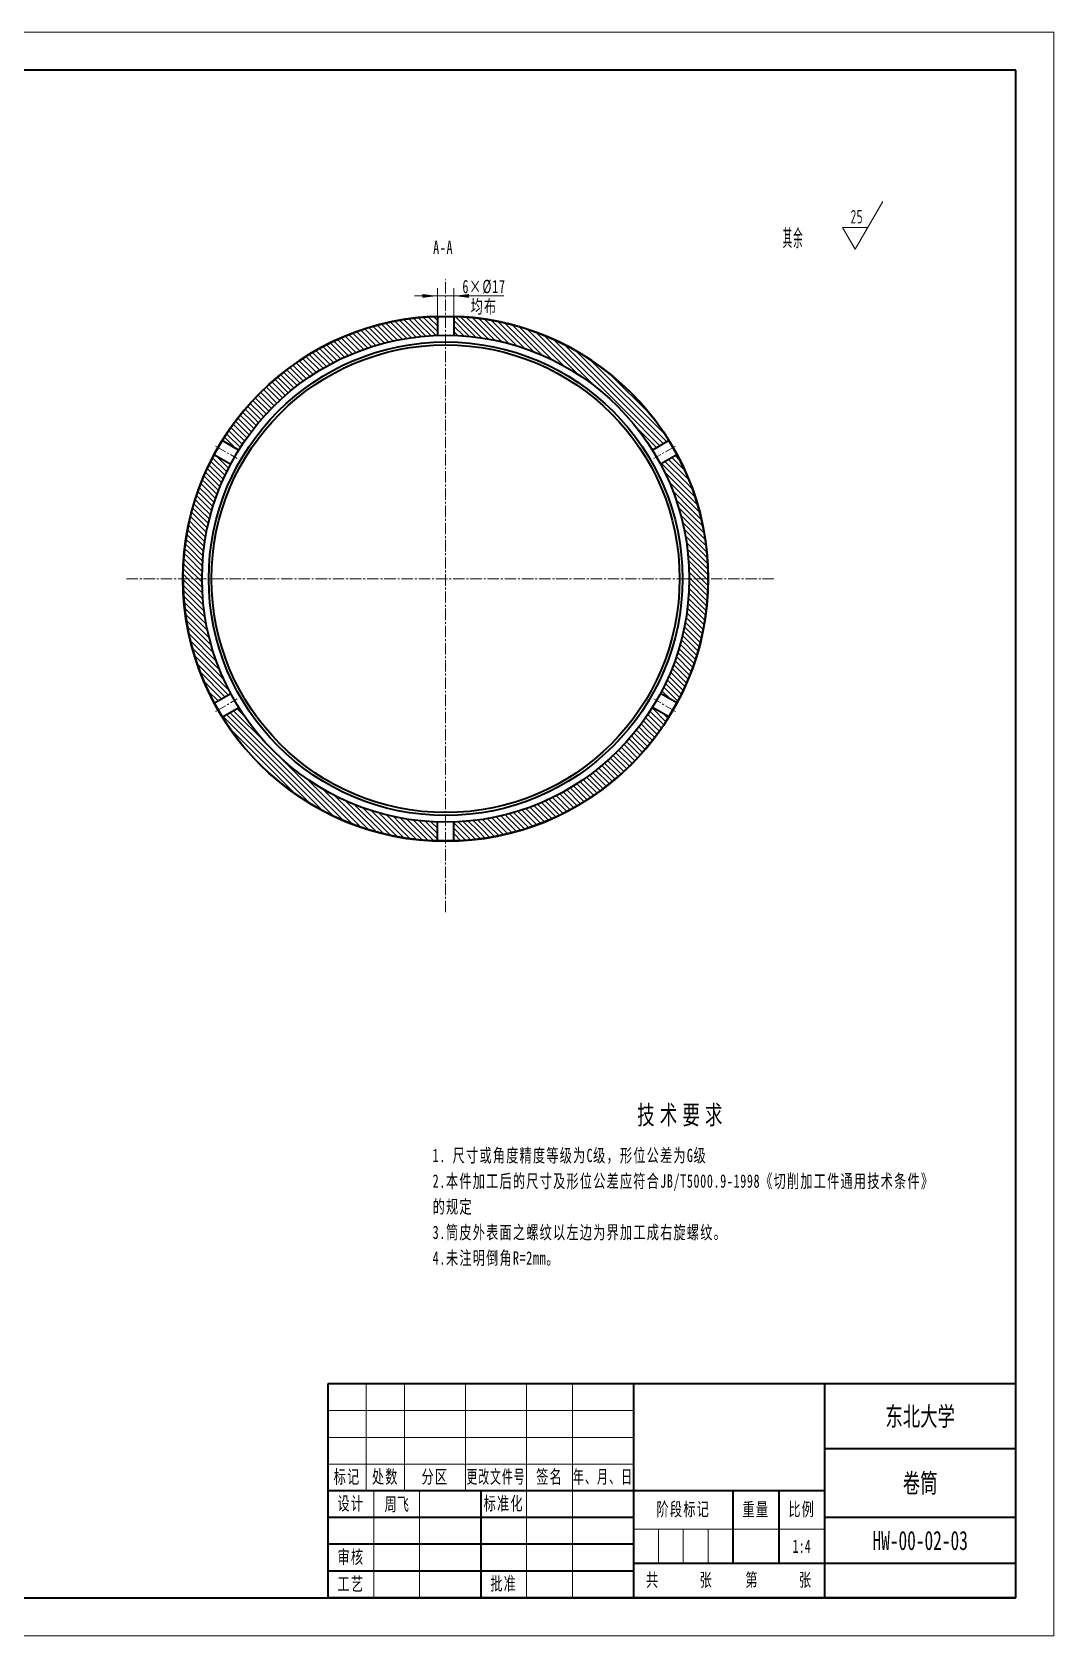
# Model space of a CAD drawing. Header units: millimetres. Extents: x -1188 to 1188, y -840 to 840.
# Drawn here: x 118 to 1188, y -840 to 840 of the extents above; entities that cross this region are included whole.
import ezdxf
from ezdxf.enums import TextEntityAlignment as Align

# ---------------------------------------------------------------- set-up
doc = ezdxf.new("R2010")
doc.units = ezdxf.units.MM
doc.linetypes.add('点画线', pattern=[18, 12, -2, 2, -2])
doc.layers.get('0').update_dxf_attribs({"lineweight": 35})
for name, color, linetype, lineweight in [('中心线层', 1, '点画线', 18), ('剖面线层', 4, 'Continuous', 18), ('尺寸线层', 3, 'Continuous', 18), ('粗实线层', 7, 'Continuous', 35), ('细实线层', 7, 'Continuous', 18)]:
    doc.layers.add(name, color=color, linetype=linetype, lineweight=lineweight)
doc.styles.add('TitleStyle', font='', dxfattribs={"width": 0.667})
doc.styles.add('机械', font='isocp', dxfattribs={"width": 0.667, "bigfont": 'gbcbig.shx'})
doc.styles.add('标准', font='', dxfattribs={"width": 0.667})
doc.styles.get('TitleStyle').set_extended_font_data('宋体')
doc.styles.get('标准').set_extended_font_data('宋体')
doc.dimstyles.new('标准', dxfattribs={"dimscale": 4, "dimtxt": 3.5, "dimasz": 4, "dimexe": 2, "dimexo": 0, "dimtad": 1, "dimdsep": 46, "dimtxsty": '标准', "dimblk": '_CAXARROW', "dimcen": 0, "dimdle": 6, "dimazin": 2, "dimtfac": 0.707107, "dimtdec": 3, "dimtmove": 2, "dimatfit": 3, "dimfxl": 1, "dimfrac": 2, "dimtolj": 1, "dimarcsym": 1})

# ---------------------------------------------------------------- blocks, each defined once
blk = doc.blocks.new('*X2')
at = {"layer": '粗实线层'}
for p, q in [((287, 200), (-287, 200)), ((287, -200), (287, 200)), ((-287, -200), (287, -200))]:
    blk.add_line(p, q, dxfattribs=at)
at = {"layer": '细实线层'}
for p, q in [((297, 210), (-297, 210)), ((297, -210), (297, 210)), ((-297, -210), (297, -210))]:
    blk.add_line(p, q, dxfattribs=at)
blk = doc.blocks.new('*X3')
at = {"layer": '粗实线层'}
for p, q in [((0, 56), (-180, 56)), ((-180, 56), (-180, 0)), ((-100, 56), (-100, 0)), ((-50, 56), (-50, 0)), ((0, 0), (0, 56)), ((0, 39), (-50, 39)), ((-50, 28), (-180, 28)), ((-140, 28), (-140, 0)), ((-74, 28), (-74, 9)), ((-62, 28), (-62, 9)), ((-100, 21), (-180, 21)), ((0, 21), (-50, 21)), ((-100, 14), (-180, 14)), ((0, 9), (-100, 9)), ((-100, 7), (-180, 7)), ((0, 0), (-180, 0))]:
    blk.add_line(p, q, dxfattribs=at)
at = {"layer": '细实线层'}
for p, q in [((-170, 56), (-170, 28)), ((-160, 56), (-160, 28)), ((-144, 56), (-144, 28)), ((-128, 56), (-128, 0)), ((-116, 56), (-116, 0)), ((-100, 49), (-180, 49)), ((-100, 42), (-180, 42)), ((-100, 35), (-180, 35)), ((-168, 28), (-168, 0)), ((-156, 28), (-156, 0)), ((-50, 18), (-100, 18)), ((-93.5, 18), (-93.5, 9)), ((-87, 18), (-87, 9)), ((-80.5, 18), (-80.5, 9))]:
    blk.add_line(p, q, dxfattribs=at)
at = {"layer": '尺寸线层', "char_height": 3.5, "attachment_point": 5, "line_spacing_factor": 0.99982, "style": '标准'}
for s, insert, width in [('\\T1.1;标记', (-175, 31.5), 18), ('\\T1.1;处数', (-165, 31.5), 18), ('\\T1.1;分区', (-152, 31.5), 30), ('\\T1.1;{\\W0.589113;更改文件号}', (-136, 31.5), 30), ('\\T1.1;签名', (-122, 31.5), 22), ('\\T1.1;{\\W0.602058;年、月、日}', (-108, 31.5), 30), ('\\T1.1;设计', (-174, 24.5), 22), ('\\T1.1;标准化', (-134, 24.5), 22), ('\\T1.1;阶段标记', (-87, 23), 50), ('\\T1.1;重量', (-68, 23), 22), ('\\T1.1;比例', (-56, 23), 22), ('\\T1.1;审核', (-174, 10.5), 22), ('\\T1.1;工艺', (-174, 3.5), 22), ('\\T1.1;批准', (-134, 3.5), 22), ('\\T1.1;共', (-95, 4.5), 8), ('\\T1.1;张', (-81, 4.5), 8), ('\\T1.1;第', (-69, 4.5), 8), ('\\T1.1;张', (-55, 4.5), 8)]:
    blk.add_mtext(s, dxfattribs=dict(at, insert=insert, width=width))
at = {"layer": '尺寸线层', "style": '标准'}
for tag, height, width, p in [('标记C', 3.65, 0.661301, (-175, 52.5)), ('处数C', 3.65, 0.661301, (-165, 52.5)), ('分区C', 3.65, 0.667, (-152, 52.5)), ('更改文件号C', 3.65, 0.495546, (-136, 52.5)), ('更改签名C', 3.65, 0.445051, (-122, 52.5)), ('更改日期C', 3.65, 0.606888, (-108, 52.5)), ('单位名称', 5.22, 0.667, (-25, 47.5)), ('标记B', 3.65, 0.661301, (-175, 45.5)), ('处数B', 3.65, 0.661301, (-165, 45.5)), ('分区B', 3.65, 0.667, (-152, 45.5)), ('更改文件号B', 3.65, 0.495546, (-136, 45.5)), ('更改签名B', 3.65, 0.445051, (-122, 45.5)), ('更改日期B', 3.65, 0.606888, (-108, 45.5)), ('材料名称', 5.22, 0.667, (-75, 42)), ('标记A', 3.65, 0.661301, (-175, 38.5)), ('处数A', 3.65, 0.661301, (-165, 38.5)), ('分区A', 3.65, 0.667, (-152, 38.5)), ('更改文件号A', 3.65, 0.495546, (-136, 38.5)), ('更改签名A', 3.65, 0.445051, (-122, 38.5)), ('更改日期A', 3.65, 0.606888, (-108, 38.5)), ('图纸名称', 5.22, 0.667, (-25, 30)), ('设计', 3.65, 0.667, (-162, 24.5)), ('设计日期', 3.65, 0.667, (-148, 24.5)), ('标准化', 3.65, 0.667, (-122, 24.5)), ('标准化日期', 3.65, 0.551084, (-108, 24.5)), ('图纸编号', 5.22, 0.667, (-25, 15)), ('审核', 3.65, 0.667, (-162, 10.5)), ('审核日期', 3.65, 0.667, (-148, 10.5)), ('阶段标记S', 3.65, 0.222525, (-96.75, 13.5)), ('阶段标记A', 3.65, 0.222525, (-90.25, 13.5)), ('阶段标记B', 3.65, 0.222525, (-83.75, 13.5)), ('阶段标记C', 3.65, 0.222525, (-77.25, 13.5)), ('重量', 3.65, 0.667, (-68, 13.5)), ('图纸比例', 3.65, 0.507715, (-56, 13.5)), ('工艺', 3.65, 0.667, (-162, 3.5)), ('工艺日期', 3.65, 0.667, (-148, 3.5)), ('批准', 3.65, 0.667, (-122, 3.5)), ('批准日期', 3.65, 0.667, (-108, 3.5)), ('页数', 3.65, 0.667, (-88, 4.5)), ('页码', 3.65, 0.667, (-62, 4.5)), ('投影符号', 3.65, 0.667, (-25, 4.5))]:
    blk.add_attdef(tag, text='', height=height, dxfattribs=dict(at, width=width)).set_placement(p, align=Align.MIDDLE_CENTER)
blk = doc.blocks.new('*X20')
at = {"layer": '尺寸线层', "linetype": 'Continuous'}
for points in [[(542.7, 563.6), (526.7, 561.6), (526.7, 565.6)], [(559.7, 563.6), (575.7, 561.6), (575.7, 565.6)]]:
    blk.add_hatch(color=0, dxfattribs=at).paths.add_polyline_path(points, flags=0)
at = {"layer": '尺寸线层', "color": 0, "linetype": 'Continuous'}
for p, q in [((542.7, 542), (542.7, 571.6)), ((559.7, 542), (559.7, 571.6)), ((612.1, 563.6), (518.7, 563.6))]:
    blk.add_line(p, q, dxfattribs=at)
at = {"layer": '尺寸线层', "color": 0, "char_height": 14, "attachment_point": 5, "line_spacing_factor": 1.15057, "style": '标准'}
for s, insert, width in [('\\T1.1;6×%%C17', (591.4, 573.2), 82.654), ('\\T1.1;均布', (591.4, 551.8), 52.251)]:
    blk.add_mtext(s, dxfattribs=dict(at, insert=insert, width=width))
blk = doc.blocks.new('_CAXARROW')
blk.add_hatch(color=0).paths.add_polyline_path([(0, 0), (-1, 0.125), (-1, -0.125)], flags=0)
blk = doc.blocks.new('*X31')
at = {"color": 3, "true_color": 0x00ff00}
for p, q in [((980, 612.5), (1009, 662.7)), ((980, 612.5), (966.8, 635.3)), ((966.8, 635.3), (993.2, 635.3))]:
    blk.add_line(p, q, dxfattribs=at)
at = {"color": 3, "true_color": 0x00ff00, "line_spacing_factor": 1.15057, "style": '机械'}
for s, insert, char_height, width, attachment_point in [('\\T1.1;25', (988.3, 646.6), 14.14, 17.583, 6), ('\\T1.1;  {\\H1.42857x; 其余   }', (883.9, 633.6), 14, 250.153, 1)]:
    blk.add_mtext(s, dxfattribs=dict(at, insert=insert, char_height=char_height, width=width, attachment_point=attachment_point))
blk = doc.blocks.new('*X32')
at = {"layer": '尺寸线层', "color": 0, "linetype": 'ByBlock', "lineweight": -2, "line_spacing_factor": 1.15057}
for s, insert, char_height, width, attachment_point, style in [('\\T1.3;技术要求', (261.5, 0), 20, 1049.544, 2, 'TitleStyle'), ('\\T1.1;1. 尺寸或角度精度等级为C级，形位公差为G级\\P2.本件加工后的尺寸及形位公差应符合JB/T5000.9-1998《切削加工件通用技术条件》的规定\\P3.筒皮外表面之螺纹以左边为界加工成右旋螺纹。\\P4.未注明倒角R=2mm。\\P', (0, -45.5), 14, 524.772, 1, '标准')]:
    blk.add_mtext(s, dxfattribs=dict(at, insert=insert, char_height=char_height, width=width, attachment_point=attachment_point, style=style))

msp = doc.modelspace()

# ---------------------------------------------------------------- hatches: boundary and pattern name
at = {"layer": '剖面线层'}
h = msp.add_hatch(dxfattribs=at)
h.set_pattern_fill('无图案', color=256, scale=4, angle=135, style=0, pattern_type=0)
h.set_pattern_definition([(135, (0, 0), (-2.828427, -2.828427), [])])
edge = h.paths.add_edge_path(flags=0)
edge.add_arc((551.164, 267.395), 275, 104.985723, 146.873224, ccw=False)
edge.add_arc((551.164, 267.395), 275, 93.126776, 104.985723, ccw=False)
edge.add_line((536.164, 541.986), (542.664, 541.986))
edge.add_line((542.664, 541.986), (542.664, 522.254))
edge.add_arc((551.164, 267.395), 255, 91.910213, 148.089787)
edge.add_line((334.7, 402.186), (317.611, 412.052))
edge.add_line((317.611, 412.052), (320.861, 417.681))
edge = h.paths.add_edge_path(flags=0)
edge.add_line((559.664, 522.254), (559.664, 530.803))
edge.add_line((559.664, 530.803), (559.664, 541.986))
edge.add_line((559.664, 541.986), (566.164, 541.986))
edge.add_arc((551.164, 267.395), 275, 33.126776, 86.873224, ccw=False)
edge.add_line((781.466, 417.681), (784.716, 412.052))
edge.add_line((784.716, 412.052), (767.628, 402.186))
edge.add_arc((551.164, 267.395), 255, 31.910213, 88.089787)
edge = h.paths.add_edge_path(flags=0)
edge.add_arc((551.164, 267.395), 255, 0, 20.692144)
edge.add_arc((551.164, 267.395), 255, 20.692144, 28.089787)
edge.add_line((776.128, 387.463), (793.216, 397.329))
edge.add_line((793.216, 397.329), (796.466, 391.7))
edge.add_arc((551.164, 267.395), 275, 0, 26.873224, ccw=False)
edge.add_line((826.164, 267.395), (806.164, 267.395))
edge = h.paths.add_edge_path(flags=0)
edge.add_arc((551.164, 267.395), 255, 271.910213, 315.490692)
edge.add_arc((551.164, 267.395), 255, 315.490692, 328.089787)
edge.add_line((767.628, 132.605), (784.716, 122.739))
edge.add_line((784.716, 122.739), (781.466, 117.11))
edge.add_arc((551.164, 267.395), 275, 273.126776, 326.873224, ccw=False)
edge.add_line((566.164, -7.195), (559.664, -7.195))
edge.add_line((559.664, -7.195), (559.664, 12.537))
edge = h.paths.add_edge_path(flags=0)
edge.add_arc((551.164, 267.395), 275, 235.462092, 266.873224, ccw=False)
edge.add_arc((551.164, 267.395), 275, 213.126776, 235.462092, ccw=False)
edge.add_line((320.861, 117.11), (317.611, 122.739))
edge.add_line((317.611, 122.739), (334.7, 132.605))
edge.add_arc((551.164, 267.395), 255, 211.910213, 268.089787)
edge.add_line((542.664, 12.537), (542.664, -7.195))
edge.add_line((542.664, -7.195), (536.164, -7.195))
edge = h.paths.add_edge_path(flags=0)
edge.add_arc((551.164, 267.395), 275, 187.709323, 206.873224, ccw=False)
edge.add_arc((551.164, 267.395), 275, 180, 187.709323, ccw=False)
edge.add_line((276.164, 267.395), (296.164, 267.395))
edge.add_arc((551.164, 267.395), 255, 180, 208.089787)
edge.add_line((326.2, 147.327), (309.111, 137.461))
edge.add_line((309.111, 137.461), (305.861, 143.09))
edge = h.paths.add_edge_path(flags=0)
edge.add_arc((551.164, 267.395), 275, 166.912838, 180, ccw=False)
edge.add_arc((551.164, 267.395), 275, 153.126776, 166.912838, ccw=False)
edge.add_line((305.861, 391.7), (309.111, 397.329))
edge.add_line((309.111, 397.329), (326.2, 387.463))
edge.add_arc((551.164, 267.395), 255, 151.910213, 180)
edge.add_line((296.164, 267.395), (276.164, 267.395))
edge = h.paths.add_edge_path(flags=0)
edge.add_arc((551.164, 267.395), 255, 331.910213, 350.774957)
edge.add_arc((551.164, 267.395), 255, 350.774957, 360)
edge.add_line((806.164, 267.395), (826.164, 267.395))
edge.add_arc((551.164, 267.395), 275, -26.873224, 0, ccw=False)
edge.add_line((796.466, 143.09), (793.216, 137.461))
edge.add_line((793.216, 137.461), (776.128, 147.327))

# ---------------------------------------------------------------- linework, layer by layer
at = {"layer": '中心线层'}
for p, q in [((551.164, -81.952), (551.164, 580.95)), ((310.409, 406.395), (333.048, 393.324)), ((791.919, 406.395), (769.279, 393.324)), ((217.02, 267.395), (894.851, 267.395)), ((310.409, 128.395), (333.048, 141.466)), ((791.919, 128.395), (769.279, 141.466))]:
    msp.add_line(p, q, dxfattribs=at)
at = {"layer": '粗实线层'}
for p, q in [((536.164, 541.986), (566.164, 541.986)), ((542.664, 541.986), (542.664, 522.254)), ((559.664, 541.986), (559.664, 522.254)), ((305.861, 391.7), (320.861, 417.681)), ((317.611, 412.052), (334.7, 402.186)), ((784.716, 412.052), (767.628, 402.186)), ((781.466, 417.681), (796.466, 391.7)), ((309.111, 397.329), (326.2, 387.463)), ((793.216, 397.329), (776.128, 387.463)), ((320.861, 117.11), (305.861, 143.09)), ((309.111, 137.461), (326.2, 147.327)), ((793.216, 137.461), (776.128, 147.327)), ((796.466, 143.09), (781.466, 117.11)), ((317.611, 122.739), (334.7, 132.605)), ((784.716, 122.739), (767.628, 132.605)), ((542.664, -7.195), (542.664, 12.537)), ((559.664, -7.195), (559.664, 12.537)), ((566.164, -7.195), (536.164, -7.195))]:
    msp.add_line(p, q, dxfattribs=at)
for radius in [275, 255, 248, 245]:
    msp.add_circle((551.164, 267.395), radius, dxfattribs=at)
msp.add_arc((551.164, 267.395), 275, 93.126776, 86.873224, dxfattribs=at)

# ---------------------------------------------------------------- block references
at = {"layer": '尺寸线层', "color": 3}
msp.add_blockref('*X31', (0, 0), dxfattribs=at)
at = {"layer": '尺寸线层'}
msp.add_blockref('*X32', (537.59, -284.182), dxfattribs=at)
at = {"layer": '粗实线层', "xscale": 4, "yscale": 4, "zscale": 4}
msp.add_blockref('*X2', (0, 0), dxfattribs=at)
at = {"layer": '粗实线层'}
ref = msp.add_blockref('*X3', (1148, -800), dxfattribs=dict(at, xscale=4, yscale=4, zscale=4))
ref.add_attrib('单位名称', '东北大学', dxfattribs={"layer": '尺寸线层', "height": 20, "style": '标准', "width": 0.667}).set_placement((1048, -610), align=Align.MIDDLE_CENTER)
ref.add_attrib('图纸名称', '卷筒', dxfattribs={"layer": '尺寸线层', "height": 20, "style": '标准', "width": 0.667}).set_placement((1048, -680), align=Align.MIDDLE_CENTER)
ref.add_attrib('图纸编号', 'HW-00-02-03', dxfattribs={"layer": '尺寸线层', "height": 20, "style": '标准', "width": 0.667}).set_placement((1048, -740), align=Align.MIDDLE_CENTER)
ref.add_attrib('图纸比例', '1:4', dxfattribs={"layer": '尺寸线层', "height": 14, "style": '标准', "width": 0.667}).set_placement((924, -746), align=Align.MIDDLE_CENTER)
ref.add_attrib('设计', '周飞', dxfattribs={"layer": '尺寸线层', "height": 14, "style": '标准', "width": 0.667}).set_placement((500, -702), align=Align.MIDDLE_CENTER)

# ---------------------------------------------------------------- texts
at = {"layer": '尺寸线层', "insert": (548.585, 621.548), "char_height": 14, "width": 31.66052, "attachment_point": 2, "line_spacing_factor": 1.15057, "style": '标准'}
msp.add_mtext('\\T1.1;A-A', dxfattribs=at)

# ---------------------------------------------------------------- dimensions: what is measured, and where the dimension line sits
at = {"layer": '尺寸线层'}
dim = msp.add_linear_dim(base=(542.664, 563.622), p1=(559.664, 541.986), p2=(542.664, 541.986), dimstyle='标准', override={"dimpost": '6×%%C<>\\X均布', "dimsah": 1, "dimtfac": 1, "dimtfill": 1, "dimtzin": 8}, dxfattribs=at)
dim.commit()
dim.dimension.update_dxf_attribs({"geometry": '*X20', "text_midpoint": (591.432, 563.622), "dimtype": 160})

doc.saveas('drawing.dxf')
